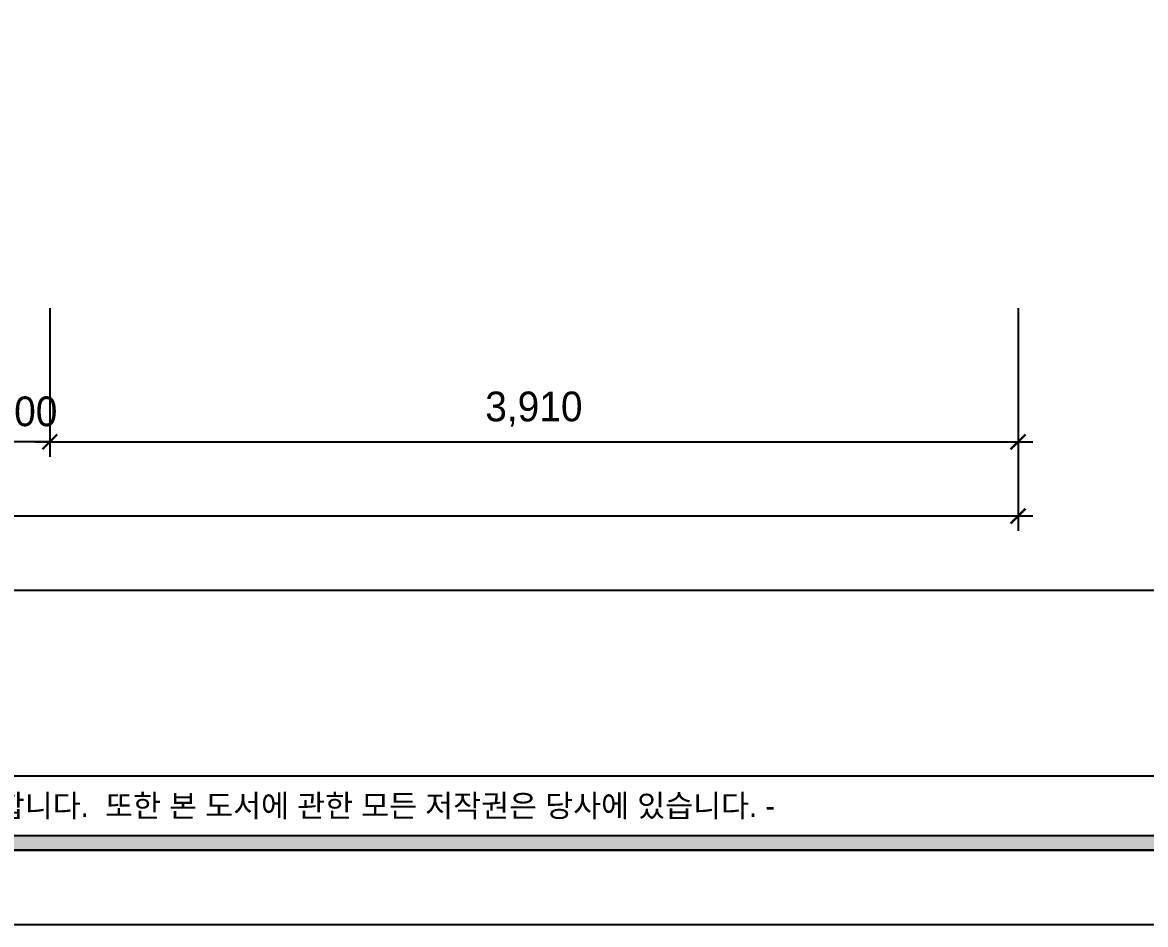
# Model space of a CAD drawing. Header units: millimetres. Extents: x 204923 to 257123, y 77248 to 107783.
# Drawn here: x 218882 to 223417, y 89363 to 93007 of the extents above; entities that cross this region are included whole.
import ezdxf
from ezdxf.enums import TextEntityAlignment as Align

# ---------------------------------------------------------------- set-up
doc = ezdxf.new("R2010")
doc.units = ezdxf.units.MM
doc.header["$LTSCALE"] = 30
doc.header["$PDMODE"] = 3
doc.layers.get('DEFPOINTS').update_dxf_attribs({"color": 248})
for name, color, linetype in [('07-DIM WAL', 5, 'Continuous'), ('F-SYM', 7, 'Continuous'), ('FORM(YOURNAME)-11', 1, 'Continuous')]:
    doc.layers.add(name, color=color, linetype=linetype)
doc.styles.add('HY 울릉도 L', font='')
doc.styles.add('YOURNAME', font='HY울릉도M.TTF')
doc.styles.get('HY 울릉도 L').set_extended_font_data('HY울릉도L')
doc.dimstyles.new('60', dxfattribs={"dimscale": 60, "dimtxt": 2, "dimasz": 1, "dimexe": 1, "dimexo": 1, "dimgap": 1, "dimtad": 1, "dimdec": 0, "dimrnd": 0.05, "dimdsep": 46, "dimlunit": 6, "dimtxsty": 'HY 울릉도 L', "dimblk": 'ARCHTICK', "dimcen": 2.5, "dimdle": 1, "dimclrd": 133, "dimclre": 133, "dimclrt": 30, "dimadec": 0, "dimazin": 0, "dimtfac": 1, "dimtdec": 0, "dimtix": 1, "dimtmove": 2, "dimatfit": 3, "dimldrblk": 'ARCHTICK', "dimfxl": 1, "dimlwd": -1, "dimlwe": -1, "dimarcsym": 0})

# ---------------------------------------------------------------- blocks, each defined once
blk = doc.blocks.new('FORM-PLAN')
at = {"layer": 'FORM(YOURNAME)-11'}
h = blk.add_hatch(color=256, dxfattribs=at)
h.dxf.hatch_style = 1
h.paths.add_polyline_path([(-71444, 55115), (10556, 55115), (10556, 54915), (-71444, 54915)])
h.paths.add_polyline_path([(-71444, -2085), (10556, -2085), (10556, -2285), (-71444, -2285)])
at = {"layer": 'DEFPOINTS', "color": 158}
blk.add_line((1346, -1285), (-71444, -1285), dxfattribs=at)
for points in [[(-71444, -2285), (10556, -2285), (10556, 55115), (-71444, 55115)], [(-69444, 53115), (-64, 53115), (-64, 1215), (-69444, 1215)]]:
    blk.add_lwpolyline(points, close=True, dxfattribs=at)
at = {"layer": 'FORM(YOURNAME)-11', "color": 250}
blk.add_lwpolyline([(-72444, -3285), (11556, -3285), (11556, 56115), (-72444, 56115)], close=True, dxfattribs=at)
at = {"layer": 'FORM(YOURNAME)-11'}
blk.add_lwpolyline([(-71444, -2085), (10556, -2085), (10556, -2285), (-71444, -2285)], close=True, dxfattribs=at)
at = {"layer": 'FORM(YOURNAME)-11', "color": 1, "style": 'YOURNAME'}
blk.add_text("- 본 도서는 어떠한 경우에도 무단으로 도용할 수 없으며 도용시 '지적재산권' 보호에 관한 법률에 의거, 법적 분쟁이 발생합니다.  또한 본 도서에 관한 모든 저작권은 당사에 있습니다. -", height=300, dxfattribs=at).set_placement((-32990, -1685), align=Align.MIDDLE_CENTER)
at = {"layer": 'FORM(YOURNAME)-11', "color": 3, "style": 'YOURNAME'}
for tag, height, p in [('1', 450, (9905, 18188)), ('2', 450, (9905, 17544)), ('3', 450, (9905, 16257)), ('4', 450, (9905, 14326)), ('5', 515, (9905, 12009)), ('6', 515, (9905, 9757)), ('7', 515, (9905, 7504)), ('8', 515, (9905, 5252)), ('9', 515, (9905, 2999)), ('10', 515, (5655, 811)), ('11', 515, (9905, 747)), ('12', 515, (5655, -1441)), ('13', 515, (9905, -1441))]:
    blk.add_attdef(tag, text='', height=height, dxfattribs=at).set_placement(p, align=Align.MIDDLE_RIGHT)
blk = doc.blocks.new('_ArchTick')
at = {"color": 0, "linetype": 'ByBlock', "const_width": 0.15}
blk.add_lwpolyline([(-0.5, -0.5), (0.5, 0.5)], dxfattribs=at)
blk = doc.blocks.new('*D177')
at = {"layer": '07-DIM WAL', "color": 133}
for p, q in [((218992.1, 91852.9), (218992.1, 91252.9)), ((222902.1, 91852.9), (222902.1, 91252.9)), ((218932.1, 91312.9), (222962.1, 91312.9))]:
    blk.add_line(p, q, dxfattribs=at)
at = {"layer": 'DEFPOINTS', "color": 0}
for p in [(218992.1, 91912.9), (222902.1, 91912.9), (222902.1, 91312.9)]:
    blk.add_point(p, dxfattribs=at)
at = {"layer": '07-DIM WAL', "color": 133, "xscale": 60, "yscale": 60, "zscale": 60, "rotation": 180}
blk.add_blockref('_ArchTick', (218992.1, 91312.9), dxfattribs=at)
at = {"layer": '07-DIM WAL', "color": 133, "xscale": 60, "yscale": 60, "zscale": 60}
blk.add_blockref('_ArchTick', (222902.1, 91312.9), dxfattribs=at)
at = {"layer": '07-DIM WAL', "color": 30, "insert": (220947.1, 91444.9), "char_height": 120, "attachment_point": 5, "style": 'HY 울릉도 L'}
blk.add_mtext('3,910', dxfattribs=at)
blk = doc.blocks.new('*D178')
at = {"layer": '07-DIM WAL', "color": 133}
for p, q in [((210527.1, 91852.9), (210527.1, 90952.9)), ((222902.1, 91852.9), (222902.1, 90952.9)), ((222962.1, 91012.9), (210467.1, 91012.9))]:
    blk.add_line(p, q, dxfattribs=at)
at = {"layer": 'DEFPOINTS', "color": 0}
for p in [(210527.1, 91912.9), (222902.1, 91912.9), (210527.1, 91012.9)]:
    blk.add_point(p, dxfattribs=at)
at = {"layer": '07-DIM WAL', "color": 133, "xscale": 60, "yscale": 60, "zscale": 60, "rotation": 180}
blk.add_blockref('_ArchTick', (210527.1, 91012.9), dxfattribs=at)
at = {"layer": '07-DIM WAL', "color": 133, "xscale": 60, "yscale": 60, "zscale": 60}
blk.add_blockref('_ArchTick', (222902.1, 91012.9), dxfattribs=at)
at = {"layer": '07-DIM WAL', "color": 30, "insert": (216714.6, 91144.9), "char_height": 120, "attachment_point": 5, "style": 'HY 울릉도 L'}
blk.add_mtext('12,375', dxfattribs=at)
blk = doc.blocks.new('*D180')
at = {"layer": '07-DIM WAL', "color": 133}
for p, q in [((218792.1, 91852.9), (218792.1, 91252.9)), ((218992.1, 91852.9), (218992.1, 91252.9)), ((218792.1, 91312.9), (218732.1, 91312.9)), ((218992.1, 91312.9), (218792.1, 91312.9)), ((218992.1, 91312.9), (219052.1, 91312.9))]:
    blk.add_line(p, q, dxfattribs=at)
at = {"layer": 'DEFPOINTS', "color": 0}
for p in [(218792.1, 91912.9), (218992.1, 91912.9), (218792.1, 91312.9)]:
    blk.add_point(p, dxfattribs=at)
at = {"layer": '07-DIM WAL', "color": 133, "xscale": 60, "yscale": 60, "zscale": 60}
blk.add_blockref('_ArchTick', (218792.1, 91312.9), dxfattribs=at)
at = {"layer": '07-DIM WAL', "color": 133, "xscale": 60, "yscale": 60, "zscale": 60, "rotation": 180}
blk.add_blockref('_ArchTick', (218992.1, 91312.9), dxfattribs=at)
at = {"layer": '07-DIM WAL', "color": 30, "insert": (218892.1, 91435.4), "char_height": 120, "attachment_point": 5, "style": 'HY 울릉도 L'}
blk.add_mtext('200', dxfattribs=at)

msp = doc.modelspace()

# ---------------------------------------------------------------- block references
at = {"layer": 'F-SYM', "xscale": 0.3, "yscale": 0.3, "zscale": 0.3}
msp.add_blockref('FORM-PLAN', (227255.9, 90348.4), dxfattribs=at)

# ---------------------------------------------------------------- dimensions: what is measured, and where the dimension line sits
at = {"layer": '07-DIM WAL'}
for base, p1, p2, picture, middle in [((210527.1, 91012.9), (222902.1, 91912.9), (210527.1, 91912.9), '*D178', (216714.6, 91144.9)), ((218792.1, 91312.9), (218992.1, 91912.9), (218792.1, 91912.9), '*D180', (218892.1, 91435.4)), ((222902.1, 91312.9), (218992.1, 91912.9), (222902.1, 91912.9), '*D177', (220947.1, 91444.9))]:
    dim = msp.add_linear_dim(base=base, p1=p1, p2=p2, dimstyle='60', dxfattribs=at)
    dim.commit()
    dim.dimension.update_dxf_attribs({"geometry": picture, "text_midpoint": middle})

doc.saveas('drawing.dxf')
